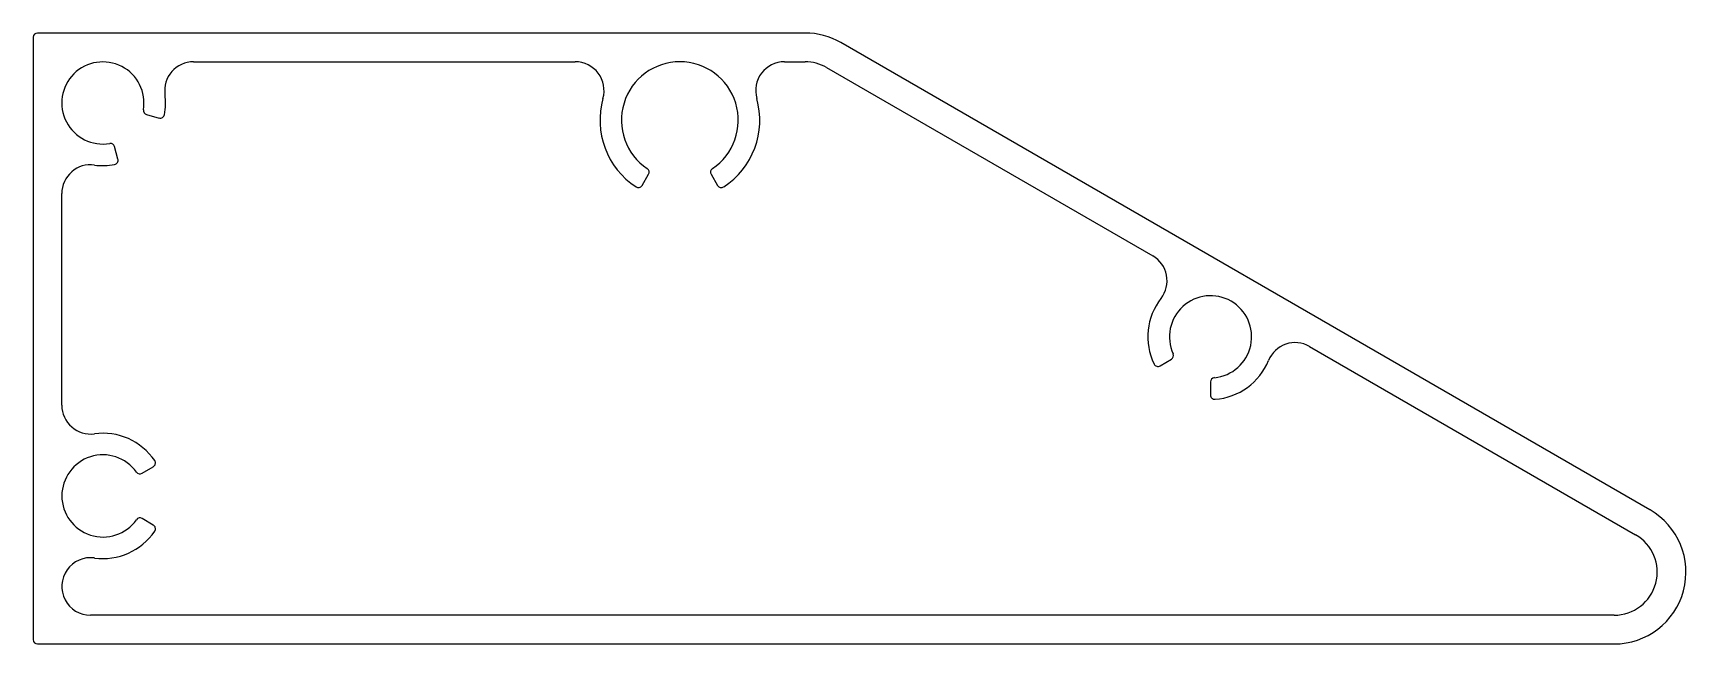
# Model space of a CAD drawing. Extents: x -64 to 82, y -17 to 37.
import ezdxf

# ---------------------------------------------------------------- set-up
doc = ezdxf.new("R2010")
doc.units = 0
doc.header["$MEASUREMENT"] = 0
doc.layers.get('0').update_dxf_attribs({"linetype": 'CONTINUOUS'})

msp = doc.modelspace()

# ---------------------------------------------------------------- linework, layer by layer
for p, q in [((-63.57, 36.65), (-63.57, -16.57)), ((4.64, 37.03), (-63.19, 37.03)), ((79.3, -5.1), (7.81, 36.18)), ((-49.4, 34.49), (-15.66, 34.49)), ((2.82, 34.49), (4.64, 34.49)), ((6.54, 33.98), (35.36, 17.34)), ((-53.54, 29.82), (-52.43, 29.52)), ((-56.07, 25.89), (-56.37, 27)), ((-9.76, 23.55), (-9.18, 24.55)), ((-3.66, 24.55), (-3.09, 23.55)), ((-61.03, 4.14), (-61.03, 22.85)), ((49.22, 9.34), (78.03, -7.3)), ((36.02, 7.62), (37.01, 8.2)), ((40.47, 6.2), (40.47, 5.05)), ((-53.94, -1.87), (-52.95, -1.29)), ((-52.95, -6.44), (-53.94, -5.86)), ((76.13, -14.41), (-58.49, -14.41)), ((-63.19, -16.95), (76.13, -16.95))]:
    msp.add_line(p, q)
for centre, radius, start, end in [((-63.19, 36.65), 0.381, 90, 180), ((4.64, 30.68), 6.35, 60.001, 90), ((-57.4, 30.85), 3.63, 350.4477, 279.5523), ((-49.4, 31.95), 2.54, 90, 187.7713), ((-15.66, 31.95), 2.54, 344.1877, 90), ((-6.42, 29.33), 5.16, 303.9453, 236.0545), ((2.82, 31.95), 2.54, 90, 195.8123), ((4.64, 30.68), 3.81, 60, 90), ((-57.4, 30.85), 5.54, 349.2375, 7.7713), ((-6.42, 29.33), 7.06, 164.1877, 236.7304), ((-6.42, 29.33), 7.06, 303.2696, 15.8123), ((-53.44, 30.19), 0.381, 170.4477, 255), ((-52.33, 29.89), 0.381, 255, 349.2375), ((-56.73, 26.9), 0.381, 15, 99.5523), ((-58.49, 22.85), 2.54, 82.2287, 180), ((-57.4, 30.85), 5.54, 262.2287, 280.7625), ((-56.44, 25.79), 0.381, 280.7625, 15), ((-9.51, 24.74), 0.381, 330, 56.0545), ((-3.33, 24.74), 0.381, 123.9478, 210), ((-10.09, 23.75), 0.381, 236.7304, 330.0046), ((-2.76, 23.75), 0.381, 210.0046, 303.2696), ((34.09, 15.14), 2.54, 322.2287, 60), ((40.47, 10.19), 5.54, 142.2287, 205.7627), ((40.47, 10.19), 3.63, 275.4472, 204.5523), ((47.95, 7.14), 2.54, 60, 157.7713), ((35.83, 7.95), 0.381, 205.7664, 300.0046), ((36.82, 8.53), 0.381, 300, 24.5523), ((40.47, 10.19), 5.54, 274.2375, 337.7713), ((40.85, 6.2), 0.381, 95.4519, 180), ((40.85, 5.05), 0.381, 180, 274.2375), ((-58.49, 4.14), 2.54, 180, 277.7713), ((-57.4, -3.87), 5.54, 34.2375, 97.7713), ((-57.4, -3.87), 3.63, 35.4477, 324.5523), ((-53.14, -0.96), 0.381, 300, 34.2375), ((-54.13, -1.54), 0.381, 215.4477, 300), ((-54.13, -6.19), 0.381, 60, 144.5523), ((76.13, -10.6), 6.35, 270, 60.001), ((-57.4, -3.87), 5.54, 262.2287, 325.7627), ((-53.14, -6.77), 0.381, 325.766, 60.0046), ((76.13, -10.6), 3.81, 270, 60), ((-58.49, -11.87), 2.54, 82.2287, 270), ((-63.19, -16.57), 0.381, 180, 270)]:
    msp.add_arc(centre, radius, start, end)

doc.saveas('drawing.dxf')
